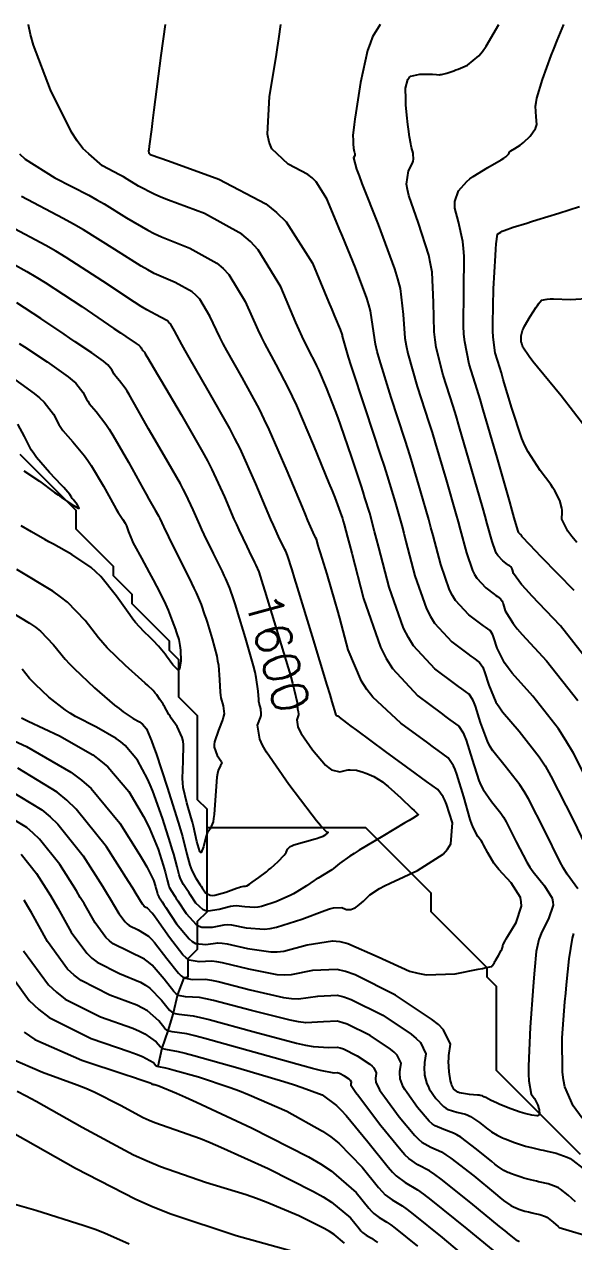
# Model space of a CAD drawing. Header units: metres. Extents: x 837475 to 838479, y 1189012 to 1191015.
# Drawn here: x 837666.5 to 837725.3, y 1190883.5 to 1191013.9 of the extents above; entities that cross this region are included whole.
import ezdxf

# ---------------------------------------------------------------- set-up
doc = ezdxf.new("R2010")
doc.units = ezdxf.units.M
doc.header["$LTSCALE"] = 0.3
for name, color, linetype in [('COTAS 10', 1, 'Continuous'), ('COTAS INT', 252, 'Continuous'), ('DRENAJE', 5, 'Continuous')]:
    doc.layers.add(name, color=color, linetype=linetype)
doc.styles.get("Standard").update_dxf_attribs({"font": 'simplex.shx'})

msp = doc.modelspace()

# ---------------------------------------------------------------- linework, layer by layer
at = {"layer": 'COTAS 10'}
for points in [[(837679.903, 1191000), (837679.893, 1191000.009), (837679.884, 1191000.021), (837679.875, 1191000.035), (837679.842, 1191000.101), (837679.829, 1191000.262), (837679.834, 1191000.335), (837679.842, 1191000.421), (837679.899, 1191000.833), (837680.14, 1191002.623), (837680.263, 1191003.576), (837680.412, 1191004.729), (837681.155, 1191010.545), (837681.6063, 1191013.87212)], [(837679.922, 1191000), (837679.924, 1190999.981), (837679.951, 1190999.967), (837679.957, 1190999.963), (837679.963, 1190999.96), (837679.981, 1190999.949), (837681.118, 1190999.537), (837681.829, 1190999.281), (837682.712, 1190998.964), (837687.335, 1190997.303), (837692.364, 1190994.667), (837693.503, 1190993.735), (837694.532, 1190992.714), (837697.335, 1190988.293), (837699.059, 1190984.164), (837699.408, 1190983.328), (837699.701, 1190982.624), (837700.297, 1190981.188), (837700.483, 1190980.695), (837700.518, 1190980.585), (837700.545, 1190980.487), (837700.584, 1190980.231), (837700.949, 1190978.968), (837701.183, 1190978.236), (837701.473, 1190977.339), (837703.001, 1190972.715), (837704.65, 1190967.71), (837705.017, 1190966.572), (837705.345, 1190965.542), (837706.207, 1190962.715), (837706.902, 1190960.213), (837707.125, 1190959.387), (837707.361, 1190958.503), (837708.324, 1190954.832), (837709.568, 1190951.282), (837709.981, 1190950.475), (837710.424, 1190949.744), (837712.27, 1190947.738), (837713.969, 1190946.485), (837714.318, 1190946.229), (837714.615, 1190946.011), (837715.251, 1190945.554), (837715.578, 1190945.056), (837715.68, 1190944.813), (837715.788, 1190944.525), (837716.218, 1190943.105), (837716.999, 1190941.308), (837717.327, 1190940.781), (837717.705, 1190940.242), (837719.473, 1190938.191), (837721.63, 1190935.439), (837722.253, 1190934.458), (837722.886, 1190933.383), (837725.266, 1190928.706), (837727.383, 1190924.299)], [(837725.647, 1190958.392), (837725.107, 1190959.045), (837724.68, 1190959.607), (837724.067, 1190960.891), (837724.101, 1190961.624), (837724.082, 1190961.839), (837724.049, 1190962.059), (837723.827, 1190962.9), (837723.318, 1190963.921), (837723.105, 1190964.255), (837722.861, 1190964.611), (837721.719, 1190966.084), (837720.434, 1190968.092), (837720.1, 1190968.785), (837719.775, 1190969.538), (837718.681, 1190972.756), (837717.783, 1190975.86), (837717.583, 1190976.541), (837717.402, 1190977.145), (837716.923, 1190978.681), (837716.687, 1190980.365), (837716.659, 1190981.061), (837716.649, 1190981.857), (837716.747, 1190985.564), (837716.938, 1190989.109), (837716.986, 1190989.804), (837717.031, 1190990.374), (837717.175, 1190991.396), (837717.51, 1190991.637), (837717.674, 1190991.715), (837717.871, 1190991.798), (837718.841, 1190992.139), (837720.307, 1190992.599), (837720.816, 1190992.757), (837721.371, 1190992.929), (837723.744, 1190993.661), (837725.945, 1190994.38)], [(837663.644, 1190989.104), (837666.76, 1190987.401), (837667.715, 1190986.831), (837668.711, 1190986.217), (837672.642, 1190983.644), (837676.088, 1190981.301), (837676.777, 1190980.832), (837677.352, 1190980.442), (837678.474, 1190979.686), (837678.782, 1190979.468), (837678.844, 1190979.418), (837678.896, 1190979.372), (837679, 1190979.241), (837679.053, 1190979.135), (837679.074, 1190979.104), (837679.096, 1190979.073), (837679.198, 1190978.956), (837679.342, 1190978.767), (837679.392, 1190978.691), (837679.445, 1190978.605), (837679.674, 1190978.207), (837680.383, 1190976.986), (837680.74, 1190976.381), (837681.167, 1190975.66), (837683.287, 1190972.093), (837685.565, 1190968.113), (837686.091, 1190967.132), (837686.571, 1190966.203), (837687.928, 1190963.287), (837688.94, 1190960.902), (837689.202, 1190960.309), (837689.458, 1190959.744), (837690.317, 1190957.947), (837690.797, 1190956.976), (837691.005, 1190956.555), (837691.153, 1190956.246), (837691.282, 1190955.97), (837691.591, 1190955.247), (837692.038, 1190953.865), (837692.253, 1190953.173), (837692.509, 1190952.347), (837693.763, 1190948.246), (837694.982, 1190944.146), (837695.215, 1190943.321), (837695.402, 1190942.63), (837695.702, 1190941.252), (837695.725, 1190940.801), (837695.738, 1190940.695), (837695.753, 1190940.595), (837695.832, 1190940.302), (837695.865, 1190940.018), (837695.851, 1190939.925), (837695.828, 1190939.825), (837695.661, 1190939.413), (837695.78, 1190938.642), (837695.937, 1190938.316), (837696.148, 1190937.94), (837697.358, 1190936.179), (837698.754, 1190934.556), (837699.083, 1190934.268), (837699.386, 1190934.051), (837700.272, 1190933.848), (837700.986, 1190934.026), (837701.182, 1190934.047), (837701.375, 1190934.057), (837702.066, 1190933.994), (837702.767, 1190933.807), (837702.967, 1190933.739), (837703.17, 1190933.663), (837703.925, 1190933.329), (837704.837, 1190932.748), (837705.139, 1190932.517), (837705.462, 1190932.254), (837706.81, 1190931.051), (837708.002, 1190929.921), (837708.228, 1190929.704), (837708.409, 1190929.53), (837708.685, 1190929.247), (837708.669, 1190929.236), (837708.665, 1190929.232), (837708.662, 1190929.228), (837708.652, 1190929.211), (837708.068, 1190928.853), (837707.703, 1190928.634), (837707.248, 1190928.363), (837704.871, 1190926.953), (837702.366, 1190925.437), (837701.831, 1190925.1), (837701.364, 1190924.798), (837700.253, 1190924.004), (837699.598, 1190923.485), (837699.419, 1190923.357), (837699.242, 1190923.235), (837698.612, 1190922.851), (837697.941, 1190922.454), (837697.738, 1190922.323), (837697.528, 1190922.184), (837696.705, 1190921.61), (837695.672, 1190920.967), (837695.328, 1190920.785), (837694.96, 1190920.601), (837693.422, 1190919.922), (837691.882, 1190919.416), (837691.512, 1190919.342), (837691.167, 1190919.296), (837690.122, 1190919.365), (837689.16, 1190919.477), (837688.866, 1190919.458), (837688.56, 1190919.417), (837687.357, 1190919.087), (837686.194, 1190918.906), (837685.914, 1190918.96), (837685.651, 1190919.058), (837684.855, 1190919.785), (837684.24, 1190920.71), (837684.092, 1190920.933), (837683.954, 1190921.141), (837683.535, 1190921.775), (837683.213, 1190922.391), (837683.135, 1190922.588), (837683.062, 1190922.798), (837682.841, 1190923.65), (837682.49, 1190925.017), (837682.335, 1190925.55), (837682.155, 1190926.15), (837681.3, 1190928.875), (837680.269, 1190931.75), (837679.979, 1190932.445), (837679.688, 1190933.095), (837678.618, 1190935.075), (837677.283, 1190936.648), (837676.824, 1190937.041), (837676.326, 1190937.416), (837674.205, 1190938.618), (837671.978, 1190939.771), (837671.414, 1190940.115), (837670.871, 1190940.47), (837669.1, 1190941.843), (837667.674, 1190943.179), (837667.35, 1190943.511), (837667.057, 1190943.826), (837666.252, 1190944.829)], [(837725.504, 1190887.788), (837724.735, 1190888.493), (837723.923, 1190889.14), (837723.691, 1190889.281), (837723.456, 1190889.405), (837722.58, 1190889.715), (837721.748, 1190889.902), (837721.541, 1190889.948), (837721.344, 1190889.992), (837720.715, 1190890.133), (837720.133, 1190890.28), (837719.966, 1190890.329), (837719.797, 1190890.381), (837719.163, 1190890.597), (837718.566, 1190890.827), (837718.42, 1190890.887), (837718.283, 1190890.947), (837717.856, 1190891.149), (837717.18, 1190891.615), (837716.886, 1190891.84), (837716.545, 1190892.107), (837714.928, 1190893.418), (837713.22, 1190894.704), (837712.823, 1190894.955), (837712.458, 1190895.16), (837711.413, 1190895.521), (837710.474, 1190895.922), (837710.176, 1190896.153), (837709.862, 1190896.435), (837708.593, 1190897.889), (837707.472, 1190899.451), (837707.252, 1190899.802), (837707.071, 1190900.117), (837706.743, 1190900.963), (837706.713, 1190901.593), (837706.719, 1190901.772), (837706.732, 1190901.953), (837706.834, 1190902.627), (837706.412, 1190903.5), (837706.095, 1190903.807), (837705.692, 1190904.143), (837703.509, 1190905.593), (837701.071, 1190906.815), (837700.506, 1190907.008), (837699.988, 1190907.137), (837698.513, 1190907.077), (837696.623, 1190906.97), (837695.844, 1190907.071), (837694.953, 1190907.228), (837690.809, 1190908.262), (837686.765, 1190909.343), (837685.937, 1190909.528), (837685.235, 1190909.664), (837683.756, 1190909.744), (837683.006, 1190909.887), (837682.764, 1190910.062), (837682.508, 1190910.296), (837681.46, 1190911.63), (837680.183, 1190913.127), (837679.782, 1190913.464), (837679.36, 1190913.767), (837677.666, 1190914.578), (837676.002, 1190915.411), (837675.599, 1190915.728), (837675.22, 1190916.081), (837674.062, 1190917.666), (837672.88, 1190919.734), (837672.486, 1190920.392), (837672.063, 1190921.086), (837670.297, 1190923.901), (837668.127, 1190926.631), (837667.45, 1190927.271), (837666.74, 1190927.862), (837663.901, 1190929.581)], [(837666.488, 1190905.945), (837667.628, 1190905.188), (837672.659, 1190902.944), (837677.292, 1190901.435), (837678.18, 1190901.141), (837678.897, 1190900.9), (837680.06, 1190900.479), (837680.103, 1190900.424), (837680.114, 1190900.415), (837680.124, 1190900.408), (837680.155, 1190900.402), (837680.287, 1190900.378), (837680.361, 1190900.359), (837680.45, 1190900.336), (837680.909, 1190900.207), (837682.771, 1190899.421), (837683.745, 1190898.983), (837684.919, 1190898.449), (837690.814, 1190895.723), (837696.912, 1190892.623), (837698.213, 1190891.852), (837699.345, 1190891.12), (837702.037, 1190888.793), (837703.383, 1190887.117), (837703.669, 1190886.795), (837703.916, 1190886.535), (837704.492, 1190886.108), (837705.32, 1190885.623), (837705.727, 1190885.325), (837706.21, 1190884.957), (837708.595, 1190883.038)]]:
    msp.add_lwpolyline(points, dxfattribs=at)
at = {"layer": 'COTAS INT'}
for points in [[(837725.773, 1190921.299), (837724.618, 1190922.872), (837724.244, 1190923.505), (837723.847, 1190924.222), (837722.215, 1190927.523), (837720.482, 1190930.928), (837720.021, 1190931.712), (837719.567, 1190932.426), (837717.996, 1190934.43), (837716.663, 1190936.094), (837716.359, 1190936.594), (837716.084, 1190937.112), (837715.326, 1190939.121), (837714.794, 1190940.875), (837714.662, 1190941.231), (837714.535, 1190941.531), (837714.131, 1190942.147), (837713.345, 1190942.712), (837712.978, 1190942.981), (837712.547, 1190943.298), (837710.447, 1190944.846), (837708.165, 1190947.325), (837707.618, 1190948.229), (837707.108, 1190949.226), (837705.571, 1190953.614), (837704.461, 1190957.869), (837704.219, 1190958.784), (837704.007, 1190959.584), (837703.479, 1190961.521), (837702.971, 1190963.18), (837702.771, 1190963.804), (837702.547, 1190964.499), (837701.521, 1190967.607), (837700.388, 1190970.907), (837700.095, 1190971.724), (837699.811, 1190972.498), (837698.858, 1190974.944), (837698.034, 1190976.865), (837697.831, 1190977.308), (837697.639, 1190977.714), (837697.036, 1190978.858), (837696.238, 1190980.462), (837695.923, 1190981.156), (837695.568, 1190981.96), (837693.946, 1190985.768), (837691.544, 1190989.718), (837690.696, 1190990.612), (837689.77, 1190991.418), (837685.768, 1190993.606), (837681.938, 1190995.044), (837681.12, 1190995.378), (837680.408, 1190995.683), (837678.714, 1190996.552), (837677.508, 1190997.3), (837677.104, 1190997.53), (837676.669, 1190997.769), (837674.847, 1190998.714), (837673.407, 1191000), (837672.763, 1191000.575), (837672.164, 1191001.393), (837671.555, 1191002.341), (837669.275, 1191006.858), (837667.469, 1191011.659), (837667.158, 1191012.787), (837666.929, 1191013.828), (837666.92696, 1191013.87212)], [(837728.316, 1190929.89), (837725.29, 1190935.837), (837724.484, 1190937.205), (837723.692, 1190938.453), (837720.949, 1190941.953), (837718.746, 1190944.391), (837718.296, 1190944.969), (837717.914, 1190945.505), (837717.11, 1190947.09), (837716.781, 1190948.174), (837716.699, 1190948.395), (837716.621, 1190948.58), (837716.371, 1190948.961), (837715.885, 1190949.311), (837715.658, 1190949.477), (837715.391, 1190949.673), (837714.093, 1190950.63), (837712.682, 1190952.163), (837712.344, 1190952.722), (837712.028, 1190953.338), (837711.078, 1190956.051), (837710.261, 1190959.137), (837710.03, 1190959.99), (837709.797, 1190960.841), (837708.935, 1190963.908), (837707.919, 1190967.304), (837707.588, 1190968.362), (837707.236, 1190969.472), (837705.786, 1190973.908), (837704.518, 1190977.977), (837704.281, 1190978.855), (837704.093, 1190979.626), (837703.826, 1190981.512), (837703.573, 1190983.195), (837703.393, 1190983.837), (837703.166, 1190984.556), (837701.949, 1190987.789), (837700.553, 1190991.192), (837700.213, 1190992.019), (837699.893, 1190992.795), (837698.903, 1190995.179), (837697.743, 1190997.002), (837697.316, 1190997.423), (837696.842, 1190997.809), (837694.749, 1190998.903), (837693.561, 1191000), (837692.983, 1191000.534), (837692.717, 1191001.258), (837692.547, 1191002.101), (837692.737, 1191006.131), (837693.448, 1191010.407), (837693.607, 1191011.405), (837693.75, 1191012.322), (837693.97061, 1191013.87212)], [(837704.59781, 1191013.87212), (837703.782, 1191012.528), (837703.511, 1191011.834), (837703.258, 1191011.064), (837702.5, 1191007.647), (837701.989, 1191004.393), (837701.891, 1191003.726), (837701.813, 1191003.16), (837701.688, 1191001.96), (837701.692, 1191001.478), (837701.695, 1191001.366), (837701.699, 1191001.262), (837701.718, 1191000.96), (837701.743, 1191000.729), (837701.751, 1191000.669), (837701.758, 1191000.611), (837701.786, 1191000.418), (837701.817, 1191000.246), (837701.827, 1191000.202), (837701.837, 1191000.159), (837701.876, 1191000.016), (837701.877, 1191000), (837701.883, 1190999.868), (837701.873, 1190999.822), (837701.857, 1190999.773), (837701.758, 1190999.58), (837702.08, 1190998.36), (837702.331, 1190997.664), (837702.652, 1190996.814), (837704.394, 1190992.45), (837706.142, 1190987.699), (837706.466, 1190986.605), (837706.722, 1190985.605), (837707.069, 1190982.794), (837707.236, 1190980.283), (837707.378, 1190979.474), (837707.562, 1190978.615), (837708.57, 1190975.101), (837709.822, 1190971.234), (837710.16, 1190970.152), (837710.493, 1190969.066), (837711.663, 1190965.101), (837712.692, 1190961.47), (837712.936, 1190960.593), (837713.162, 1190959.772), (837713.832, 1190957.27), (837714.489, 1190955.394), (837714.707, 1190954.968), (837714.941, 1190954.582), (837715.916, 1190953.522), (837716.814, 1190952.86), (837716.998, 1190952.725), (837717.155, 1190952.61), (837717.491, 1190952.368), (837717.664, 1190952.105), (837717.718, 1190951.977), (837717.775, 1190951.824), (837718.002, 1190951.075), (837718.829, 1190949.701), (837719.264, 1190949.156), (837719.788, 1190948.539), (837722.425, 1190945.714), (837725.755, 1190941.466)], [(837727.81, 1190944.496), (837723.901, 1190949.475), (837720.83, 1190952.687), (837720.232, 1190953.343), (837719.744, 1190953.898), (837718.894, 1190955.059), (837718.768, 1190955.474), (837718.737, 1190955.558), (837718.707, 1190955.629), (837718.611, 1190955.775), (837718.425, 1190955.909), (837718.338, 1190955.973), (837718.236, 1190956.048), (837717.739, 1190956.414), (837717.199, 1190957.001), (837717.07, 1190957.214), (837716.949, 1190957.45), (837716.585, 1190958.489), (837716.062, 1190960.406), (837715.841, 1190961.196), (837715.586, 1190962.098), (837714.391, 1190966.295), (837713.067, 1190970.827), (837712.731, 1190971.942), (837712.409, 1190972.996), (837711.354, 1190976.295), (837710.606, 1190979.253), (837710.476, 1190980.092), (837710.38, 1190980.94), (837710.312, 1190984.075), (837710.155, 1190987.322), (837710.003, 1190988.241), (837709.803, 1190989.168), (837708.689, 1190992.588), (837707.66, 1190995.56), (837707.513, 1190996.205), (837707.427, 1190996.772), (837707.616, 1190998.178), (837708.049, 1190999.017), (837708.116, 1190999.227), (837708.16, 1190999.427), (837708.132, 1191000), (837708.129, 1191000.069), (837707.959, 1191000.688), (837707.916, 1191000.874), (837707.875, 1191001.066), (837707.739, 1191001.81), (837707.618, 1191002.649), (837707.586, 1191002.899), (837707.555, 1191003.158), (837707.446, 1191004.161), (837707.362, 1191005.242), (837707.346, 1191005.55), (837707.333, 1191005.863), (837707.313, 1191007.023), (837707.546, 1191007.979), (837707.693, 1191008.163), (837707.875, 1191008.311), (837708.829, 1191008.552), (837709.825, 1191008.548), (837710.033, 1191008.542), (837710.212, 1191008.534), (837710.615, 1191008.487), (837710.916, 1191008.475), (837711.03, 1191008.49), (837711.158, 1191008.512), (837711.732, 1191008.657), (837712.477, 1191008.903), (837712.712, 1191008.989), (837712.96, 1191009.083), (837713.963, 1191009.489), (837715.166, 1191010.495), (837715.541, 1191010.967), (837715.934, 1191011.523), (837717.29456, 1191013.87212)], [(837725.378, 1190953.236), (837721.872, 1190956.835), (837721.201, 1190957.53), (837720.659, 1190958.094), (837719.786, 1190959.044), (837719.762, 1190959.124), (837719.755, 1190959.14), (837719.75, 1190959.154), (837719.731, 1190959.182), (837719.695, 1190959.208), (837719.678, 1190959.22), (837719.659, 1190959.235), (837719.562, 1190959.306), (837719.458, 1190959.419), (837719.433, 1190959.461), (837719.41, 1190959.507), (837719.339, 1190959.707), (837718.963, 1190961.04), (837718.746, 1190961.799), (837718.481, 1190962.727), (837717.12, 1190967.488), (837715.641, 1190972.589), (837715.303, 1190973.732), (837714.995, 1190974.758), (837714.139, 1190977.488), (837713.65, 1190979.891), (837713.574, 1190980.711), (837713.524, 1190981.598), (837713.555, 1190985.356), (837713.588, 1190989.039), (837713.539, 1190989.877), (837713.465, 1190990.637), (837712.985, 1190992.726), (837712.595, 1190994.193), (837712.577, 1190994.561), (837712.598, 1190994.912), (837713, 1190996.041), (837713.88, 1190997.047), (837714.203, 1190997.321), (837714.559, 1190997.593), (837716.132, 1190998.558), (837717.568, 1190999.36), (837717.839, 1190999.53), (837718.054, 1190999.676), (837718.361, 1191000), (837718.375, 1191000.015), (837718.451, 1191000.216), (837718.512, 1191000.276), (837718.591, 1191000.337), (837719.02, 1191000.573), (837719.604, 1191000.926), (837719.781, 1191001.062), (837719.964, 1191001.214), (837720.678, 1191001.9), (837721.233, 1191002.702), (837721.316, 1191002.926), (837721.368, 1191003.152), (837721.298, 1191003.977), (837721.239, 1191005.098), (837721.297, 1191005.51), (837721.388, 1191005.966), (837721.986, 1191007.98), (837722.926, 1191010.528), (837723.231, 1191011.32), (837723.557, 1191012.15), (837724.25417, 1191013.87212)], [(837665.977, 1190999.992), (837666.574, 1190999.441), (837669.77, 1190997.446), (837673.388, 1190995.571), (837674.25, 1190995.096), (837675.052, 1190994.641), (837677.446, 1190993.154), (837679.699, 1190991.829), (837680.412, 1190991.474), (837681.163, 1190991.125), (837684.201, 1190989.909), (837687.115, 1190988.315), (837687.79, 1190987.728), (837688.407, 1190987.077), (837690.156, 1190984.201), (837691.493, 1190981.166), (837691.85, 1190980.416), (837692.201, 1190979.706), (837693.421, 1190977.465), (837694.76, 1190974.925), (837695.187, 1190974.026), (837695.637, 1190973.042), (837697.465, 1190968.778), (837699.112, 1190964.752), (837699.448, 1190963.917), (837699.733, 1190963.204), (837700.328, 1190961.641), (837700.549, 1190960.97), (837700.598, 1190960.82), (837700.641, 1190960.686), (837700.75, 1190960.328), (837701.112, 1190958.955), (837701.314, 1190958.181), (837701.56, 1190957.235), (837702.817, 1190952.395), (837704.647, 1190947.17), (837705.255, 1190945.982), (837705.907, 1190944.906), (837708.624, 1190941.954), (837711.124, 1190940.11), (837711.638, 1190939.733), (837712.075, 1190939.413), (837713.011, 1190938.74), (837713.492, 1190938.006), (837713.643, 1190937.649), (837713.801, 1190937.225), (837714.434, 1190935.136), (837715.168, 1190932.915), (837715.391, 1190932.407), (837715.621, 1190931.946), (837716.52, 1190930.669), (837717.505, 1190929.413), (837717.789, 1190928.965), (837718.078, 1190928.474), (837719.165, 1190926.339), (837720.31, 1190924.145), (837720.636, 1190923.617), (837720.967, 1190923.123), (837722.194, 1190921.626), (837723.025, 1190920.308), (837723.106, 1190919.927), (837723.122, 1190919.539), (837722.64, 1190918.08), (837721.883, 1190916.63), (837721.726, 1190916.246), (837721.592, 1190915.871), (837721.296, 1190914.583), (837721.111, 1190912.592), (837721.046, 1190911.773), (837720.976, 1190910.84), (837720.676, 1190906.502), (837720.484, 1190902.305), (837720.483, 1190901.46), (837720.504, 1190900.751), (837720.764, 1190899.336), (837721.121, 1190898.838), (837721.202, 1190898.708), (837721.276, 1190898.581), (837721.478, 1190898.15), (837721.601, 1190897.763), (837721.624, 1190897.664), (837721.643, 1190897.568), (837721.671, 1190897.25), (837721.542, 1190897.042), (837721.46, 1190897.015), (837721.359, 1190897.001), (837720.83, 1190897.06), (837720.087, 1190897.256), (837719.852, 1190897.328), (837719.603, 1190897.407), (837718.597, 1190897.757), (837717.598, 1190898.142), (837717.353, 1190898.244), (837717.123, 1190898.343), (837716.407, 1190898.682), (837715.897, 1190898.95), (837715.796, 1190899.004), (837715.712, 1190899.05), (837715.556, 1190899.141), (837715.319, 1190899.185), (837715.185, 1190899.2), (837715.021, 1190899.216), (837714.181, 1190899.285), (837713.294, 1190899.419), (837713.101, 1190899.476), (837712.93, 1190899.542), (837712.503, 1190899.85), (837712.253, 1190900.357), (837712.194, 1190900.548), (837712.139, 1190900.76), (837711.98, 1190901.711), (837711.926, 1190902.829), (837711.938, 1190903.148), (837711.961, 1190903.47), (837712.143, 1190904.667), (837711.393, 1190906.218), (837710.83, 1190906.764), (837710.112, 1190907.36), (837706.235, 1190909.936), (837701.903, 1190912.108), (837700.898, 1190912.451), (837699.978, 1190912.68), (837697.358, 1190912.573), (837695.053, 1190912.081), (837694.331, 1190912.069), (837693.573, 1190912.11), (837690.534, 1190912.703), (837687.723, 1190913.397), (837687.108, 1190913.5), (837686.565, 1190913.565), (837685.196, 1190913.481), (837684.159, 1190913.678), (837683.825, 1190913.92), (837683.47, 1190914.244), (837682.02, 1190916.09), (837680.697, 1190918.018), (837680.422, 1190918.393), (837680.187, 1190918.699), (837679.67, 1190919.232), (837679.434, 1190919.35), (837679.377, 1190919.395), (837679.323, 1190919.445), (837679.159, 1190919.67), (837678.478, 1190920.765), (837678.099, 1190921.364), (837677.636, 1190922.092), (837675.277, 1190925.788), (837672.058, 1190929.838), (837671.054, 1190930.788), (837670.001, 1190931.665), (837665.788, 1190934.215)], [(837662.465, 1190938.47), (837666.731, 1190936.532), (837671.472, 1190933.815), (837672.597, 1190932.952), (837673.64, 1190932.041), (837676.731, 1190928.351), (837678.84, 1190924.977), (837679.264, 1190924.265), (837679.62, 1190923.649), (837680.326, 1190922.227), (837680.541, 1190921.543), (837680.586, 1190921.393), (837680.625, 1190921.259), (837680.713, 1190920.916), (837680.768, 1190920.702), (837680.787, 1190920.65), (837680.806, 1190920.6), (837680.887, 1190920.445), (837681.235, 1190919.922), (837681.422, 1190919.64), (837681.65, 1190919.298), (837682.801, 1190917.569), (837684.136, 1190915.94), (837684.48, 1190915.662), (837684.812, 1190915.459), (837685.917, 1190915.35), (837687.23, 1190915.516), (837687.694, 1190915.486), (837688.202, 1190915.423), (837690.397, 1190914.924), (837692.884, 1190914.551), (837693.575, 1190914.568), (837694.268, 1190914.637), (837696.781, 1190915.321), (837699.48, 1190915.746), (837700.29, 1190915.651), (837701.127, 1190915.465), (837704.378, 1190914.025), (837707.731, 1190912.503), (837708.633, 1190912.265), (837709.524, 1190912.106), (837712.646, 1190912.195), (837715.102, 1190912.689), (837715.573, 1190912.785), (837715.954, 1190912.864), (837716.573, 1190913.002), (837716.61, 1190913.046), (837716.623, 1190913.065), (837716.637, 1190913.086), (837716.698, 1190913.189), (837716.826, 1190913.412), (837716.883, 1190913.509), (837716.948, 1190913.621), (837717.259, 1190914.156), (837717.558, 1190914.694), (837717.616, 1190914.808), (837717.663, 1190914.907), (837717.742, 1190915.14), (837717.75, 1190915.254), (837717.752, 1190915.279), (837717.754, 1190915.3), (837717.758, 1190915.351), (837717.974, 1190915.729), (837718.109, 1190915.956), (837718.276, 1190916.237), (837719.15, 1190917.695), (837719.729, 1190919.446), (837719.71, 1190919.912), (837719.613, 1190920.369), (837718.615, 1190921.953), (837717.316, 1190923.374), (837717.029, 1190923.73), (837716.773, 1190924.069), (837716.114, 1190925.155), (837715.675, 1190926.019), (837715.558, 1190926.218), (837715.442, 1190926.399), (837715.044, 1190926.908), (837714.579, 1190927.798), (837714.422, 1190928.22), (837714.253, 1190928.718), (837713.542, 1190931.152), (837712.807, 1190933.575), (837712.624, 1190934.067), (837712.449, 1190934.482), (837711.891, 1190935.332), (837710.806, 1190936.114), (837710.298, 1190936.485), (837709.702, 1190936.923), (837706.801, 1190939.062), (837703.819, 1190941.83), (837703.171, 1190942.663), (837702.599, 1190943.526), (837701.176, 1190946.886), (837700.269, 1190950.289), (837700.022, 1190951.18), (837699.778, 1190952.047), (837698.913, 1190954.992), (837698.219, 1190957.267), (837698.082, 1190957.713), (837697.969, 1190958.079), (837697.763, 1190958.735), (837697.68, 1190958.928), (837697.646, 1190959.001), (837697.607, 1190959.084), (837697.424, 1190959.454), (837696.867, 1190960.729), (837696.592, 1190961.382), (837696.265, 1190962.164), (837694.647, 1190966.072), (837692.712, 1190970.499), (837692.186, 1190971.609), (837691.663, 1190972.668), (837689.806, 1190976.072), (837688.164, 1190978.95), (837687.776, 1190979.676), (837687.418, 1190980.373), (837686.367, 1190982.633), (837685.27, 1190984.437), (837684.883, 1190984.844), (837684.46, 1190985.213), (837682.633, 1190986.212), (837680.389, 1190987.205), (837679.703, 1190987.57), (837678.989, 1190987.974), (837676.179, 1190989.757), (837672.825, 1190991.867), (837671.768, 1190992.477), (837670.656, 1190993.099), (837666.179, 1190995.438)], [(837666.186, 1190939.631), (837666.892, 1190939.269), (837670.25, 1190937.675), (837673.818, 1190935.652), (837674.656, 1190935.021), (837675.428, 1190934.36), (837677.675, 1190931.713), (837679.264, 1190929.036), (837679.622, 1190928.355), (837679.944, 1190927.7), (837680.813, 1190925.551), (837681.348, 1190923.846), (837681.46, 1190923.471), (837681.557, 1190923.138), (837681.777, 1190922.283), (837681.915, 1190921.75), (837681.961, 1190921.619), (837682.009, 1190921.495), (837682.211, 1190921.11), (837682.594, 1190920.532), (837682.757, 1190920.286), (837682.945, 1190920.004), (837683.828, 1190918.677), (837684.894, 1190917.499), (837685.197, 1190917.311), (837685.503, 1190917.183), (837686.637, 1190917.218), (837687.895, 1190917.466), (837688.28, 1190917.472), (837688.681, 1190917.45), (837690.26, 1190917.145), (837692.194, 1190916.992), (837692.819, 1190917.067), (837693.483, 1190917.192), (837696.203, 1190918.069), (837698.672, 1190918.995), (837699.177, 1190919.152), (837699.604, 1190919.265), (837700.504, 1190919.313), (837700.889, 1190919.138), (837700.993, 1190919.11), (837701.096, 1190919.092), (837701.455, 1190919.102), (837701.813, 1190919.223), (837701.915, 1190919.275), (837702.018, 1190919.334), (837702.401, 1190919.615), (837702.804, 1190919.975), (837702.92, 1190920.085), (837703.038, 1190920.199), (837703.478, 1190920.648), (837704.54, 1190921.341), (837705.049, 1190921.61), (837705.651, 1190921.912), (837708.605, 1190923.28), (837711.343, 1190925.023), (837711.809, 1190925.562), (837712.15, 1190926.125), (837712.327, 1190928.363), (837711.694, 1190930.368), (837711.524, 1190930.784), (837711.357, 1190931.141), (837710.771, 1190931.925), (837709.566, 1190932.792), (837709.008, 1190933.2), (837708.352, 1190933.681), (837705.176, 1190936.025), (837702.099, 1190938.301), (837701.508, 1190938.74), (837701.029, 1190939.096), (837700.237, 1190939.691), (837700.187, 1190939.736), (837700.165, 1190939.754), (837700.133, 1190939.774), (837700.107, 1190939.786), (837700.1, 1190939.788), (837700.094, 1190939.791), (837700.07, 1190939.797), (837700.047, 1190939.799), (837700.04, 1190939.799), (837700.033, 1190939.798), (837700.009, 1190939.792), (837699.979, 1190939.799), (837699.969, 1190939.806), (837699.958, 1190939.816), (837699.911, 1190939.871), (837699.87, 1190939.93), (837699.863, 1190939.943), (837699.857, 1190939.954), (837699.853, 1190939.98), (837699.859, 1190939.994), (837699.86, 1190939.997), (837699.86, 1190940.001), (837699.859, 1190940.01), (837699.856, 1190940.02), (837699.856, 1190940.023), (837699.855, 1190940.027), (837699.855, 1190940.042), (837699.469, 1190941.322), (837699.226, 1190942.123), (837698.924, 1190943.118), (837697.341, 1190948.323), (837695.735, 1190953.587), (837695.418, 1190954.619), (837695.157, 1190955.467), (837694.677, 1190956.991), (837694.481, 1190957.449), (837694.4, 1190957.624), (837694.306, 1190957.82), (837693.87, 1190958.701), (837693.162, 1190960.237), (837692.897, 1190960.845), (837692.602, 1190961.533), (837691.287, 1190964.68), (837689.587, 1190968.443), (837689.049, 1190969.519), (837688.482, 1190970.611), (837686.191, 1190974.68), (837684.127, 1190978.194), (837683.703, 1190978.936), (837683.343, 1190979.579), (837682.577, 1190981.066), (837682.133, 1190981.796), (837681.977, 1190981.961), (837681.805, 1190982.11), (837681.066, 1190982.514), (837679.614, 1190983.286), (837678.994, 1190983.667), (837678.28, 1190984.12), (837674.911, 1190986.36), (837670.953, 1190988.916), (837669.867, 1190989.569), (837668.785, 1190990.198), (837664.911, 1190992.271)], [(837726.626, 1190970.679), (837723.98, 1190974.089), (837721.454, 1190977.17), (837720.964, 1190977.787), (837720.564, 1190978.302), (837719.875, 1190979.312), (837719.789, 1190979.607), (837719.77, 1190979.671), (837719.753, 1190979.729), (837719.708, 1190979.875), (837719.685, 1190980.035), (837719.683, 1190980.101), (837719.682, 1190980.177), (837719.691, 1190980.529), (837719.851, 1190981.095), (837719.945, 1190981.305), (837720.06, 1190981.539), (837720.656, 1190982.578), (837721.29, 1190983.572), (837721.43, 1190983.777), (837721.554, 1190983.952), (837721.872, 1190984.332), (837722.48, 1190984.452), (837722.788, 1190984.463), (837723.155, 1190984.465), (837724.985, 1190984.392), (837727.248, 1190984.556)], [(837664.217, 1190951.475), (837667.055, 1190949.767), (837667.677, 1190949.322), (837668.227, 1190948.89), (837669.623, 1190947.432), (837670.861, 1190945.889), (837671.313, 1190945.403), (837671.812, 1190944.892), (837674.005, 1190942.836), (837676.164, 1190940.983), (837676.641, 1190940.599), (837677.065, 1190940.273), (837678.161, 1190939.561), (837678.834, 1190939.18), (837678.992, 1190939.061), (837679.138, 1190938.936), (837679.561, 1190938.437), (837680.112, 1190937.154), (837680.337, 1190936.534), (837680.594, 1190935.801), (837681.787, 1190932.199), (837682.963, 1190928.453), (837683.209, 1190927.628), (837683.422, 1190926.895), (837683.905, 1190925.017), (837684.209, 1190923.845), (837684.309, 1190923.558), (837684.416, 1190923.286), (837684.859, 1190922.44), (837685.313, 1190921.751), (837685.427, 1190921.579), (837685.535, 1190921.416), (837685.882, 1190920.893), (837686.409, 1190920.617), (837686.63, 1190920.608), (837686.885, 1190920.63), (837688.077, 1190920.955), (837689.225, 1190921.368), (837689.452, 1190921.444), (837689.639, 1190921.504), (837689.985, 1190921.586), (837690.089, 1190921.579), (837690.123, 1190921.583), (837690.159, 1190921.591), (837690.312, 1190921.641), (837690.612, 1190921.815), (837690.741, 1190921.9), (837690.89, 1190922.002), (837691.597, 1190922.504), (837692.425, 1190923.14), (837692.65, 1190923.327), (837692.874, 1190923.518), (837693.669, 1190924.247), (837694.302, 1190924.907), (837694.423, 1190925.056), (837694.522, 1190925.189), (837694.685, 1190925.549), (837694.967, 1190925.831), (837695.141, 1190925.916), (837695.357, 1190926.004), (837696.483, 1190926.349), (837697.642, 1190926.661), (837697.878, 1190926.729), (837698.078, 1190926.789), (837698.495, 1190926.939), (837698.67, 1190927.045), (837698.717, 1190927.076), (837698.764, 1190927.109), (837698.927, 1190927.237), (837699.024, 1190927.334), (837699.029, 1190927.348), (837699.024, 1190927.356), (837698.927, 1190927.337), (837698.197, 1190928.092), (837697.794, 1190928.589), (837697.303, 1190929.209), (837694.804, 1190932.487), (837692.426, 1190935.95), (837692.011, 1190936.688), (837691.702, 1190937.329), (837691.468, 1190938.847), (837691.797, 1190939.657), (837691.843, 1190939.852), (837691.87, 1190940.035), (837691.806, 1190940.594), (837691.65, 1190941.171), (837691.62, 1190941.366), (837691.595, 1190941.576), (837691.55, 1190942.462), (837691.335, 1190943.937), (837691.203, 1190944.518), (837691.039, 1190945.174), (837690.185, 1190948.169), (837689.282, 1190951.107), (837689.088, 1190951.727), (837688.918, 1190952.263), (837688.505, 1190953.503), (837688.082, 1190954.491), (837687.906, 1190954.869), (837687.705, 1190955.291), (837686.764, 1190957.194), (837685.753, 1190959.252), (837685.508, 1190959.772), (837685.277, 1190960.271), (837684.569, 1190961.894), (837683.787, 1190963.575), (837683.51, 1190964.11), (837683.207, 1190964.675), (837681.894, 1190966.969), (837680.495, 1190969.348), (837680.137, 1190969.967), (837679.792, 1190970.569), (837678.655, 1190972.602), (837677.713, 1190974.244), (837677.491, 1190974.601), (837677.287, 1190974.914), (837676.692, 1190975.692), (837676.273, 1190976.176), (837676.179, 1190976.305), (837676.095, 1190976.431), (837675.873, 1190976.869), (837675.445, 1190977.408), (837675.23, 1190977.598), (837674.974, 1190977.806), (837673.704, 1190978.705), (837671.93, 1190979.885), (837671.356, 1190980.27), (837670.746, 1190980.681), (837668.245, 1190982.376), (837665.681, 1190984.055)], [(837665.934, 1190979.708), (837666.507, 1190979.327), (837668.935, 1190977.724), (837671.167, 1190976.144), (837671.617, 1190975.779), (837671.993, 1190975.445), (837672.747, 1190974.498), (837673.137, 1190973.728), (837673.284, 1190973.506), (837673.449, 1190973.279), (837674.186, 1190972.428), (837675.232, 1190971.062), (837675.591, 1190970.51), (837675.98, 1190969.884), (837677.635, 1190966.997), (837679.202, 1190964.153), (837679.534, 1190963.554), (837679.823, 1190963.036), (837680.501, 1190961.845), (837680.849, 1190961.238), (837680.929, 1190961.088), (837681.002, 1190960.946), (837681.209, 1190960.501), (837681.615, 1190959.64), (837681.813, 1190959.236), (837682.048, 1190958.759), (837683.21, 1190956.441), (837684.404, 1190954.027), (837684.66, 1190953.491), (837684.883, 1190953.012), (837685.419, 1190951.759), (837685.798, 1190950.662), (837685.923, 1190950.281), (837686.056, 1190949.867), (837686.607, 1190948.092), (837687.097, 1190946.203), (837687.192, 1190945.716), (837687.268, 1190945.244), (837687.398, 1190943.672), (837687.465, 1190942.35), (837687.502, 1190942.037), (837687.547, 1190941.746), (837687.779, 1190940.885), (837687.875, 1190940.053), (837687.835, 1190939.78), (837687.766, 1190939.488), (837687.275, 1190938.28), (837686.842, 1190937.06), (837686.809, 1190936.761), (837686.814, 1190936.479), (837687.146, 1190935.599), (837687.552, 1190934.963), (837687.603, 1190934.835), (837687.628, 1190934.727), (837687.497, 1190934.513), (837687.231, 1190933.97), (837687.171, 1190933.656), (837687.117, 1190933.27), (837686.972, 1190931.287), (837686.82, 1190929.255), (837686.762, 1190928.839), (837686.697, 1190928.487), (837686.403, 1190927.744), (837686.085, 1190927.249), (837686.005, 1190927.053), (837685.928, 1190926.831), (837685.679, 1190925.817), (837685.433, 1190925.186), (837685.357, 1190925.205), (837685.278, 1190925.309), (837684.968, 1190926.385), (837684.602, 1190928.005), (837684.488, 1190928.452), (837684.368, 1190928.898), (837683.889, 1190930.505), (837683.518, 1190932.166), (837683.466, 1190932.647), (837683.437, 1190933.137), (837683.516, 1190934.983), (837683.55, 1190936.713), (837683.493, 1190937.13), (837683.407, 1190937.519), (837682.854, 1190938.702), (837682.225, 1190939.581), (837682.091, 1190939.779), (837681.974, 1190939.957), (837681.698, 1190940.437), (837681.493, 1190940.827), (837681.421, 1190940.948), (837681.343, 1190941.076), (837681.007, 1190941.586), (837680.667, 1190942.066), (837680.587, 1190942.175), (837680.513, 1190942.274), (837680.296, 1190942.544), (837679.733, 1190943.079), (837679.442, 1190943.344), (837679.091, 1190943.661), (837677.334, 1190945.231), (837675.365, 1190947.125), (837674.881, 1190947.646), (837674.424, 1190948.166), (837672.993, 1190950.035), (837671.109, 1190952.004), (837670.365, 1190952.587), (837669.526, 1190953.187), (837665.694, 1190955.494)], [(837664.672, 1190976.409), (837667.547, 1190974.359), (837668.13, 1190973.876), (837668.62, 1190973.43), (837669.621, 1190972.126), (837670.178, 1190971.024), (837670.389, 1190970.706), (837670.625, 1190970.382), (837671.68, 1190969.164), (837672.923, 1190967.672), (837673.276, 1190967.175), (837673.634, 1190966.642), (837674.959, 1190964.413), (837676.099, 1190962.366), (837676.34, 1190961.946), (837676.548, 1190961.591), (837677.029, 1190960.842), (837677.287, 1190960.442), (837677.354, 1190960.306), (837677.42, 1190960.16), (837677.643, 1190959.546), (837677.985, 1190958.692), (837678.125, 1190958.396), (837678.286, 1190958.074), (837679.03, 1190956.695), (837679.863, 1190955.193), (837680.078, 1190954.793), (837680.287, 1190954.401), (837680.989, 1190953.046), (837681.596, 1190951.785), (837681.746, 1190951.453), (837681.888, 1190951.128), (837682.333, 1190950.015), (837682.678, 1190949.06), (837682.758, 1190948.835), (837682.829, 1190948.626), (837683.029, 1190948.016), (837683.153, 1190947.356), (837683.178, 1190947.117), (837683.199, 1190946.854), (837683.238, 1190945.698), (837683.114, 1190944.835), (837683.031, 1190944.756), (837682.927, 1190944.746), (837682.378, 1190945.289), (837681.726, 1190946.202), (837681.558, 1190946.426), (837681.395, 1190946.638), (837680.849, 1190947.298), (837680.299, 1190947.887), (837680.133, 1190948.054), (837679.961, 1190948.222), (837679.291, 1190948.842), (837678.411, 1190949.807), (837678.106, 1190950.193), (837677.776, 1190950.63), (837676.363, 1190952.638), (837674.668, 1190954.75), (837674.159, 1190955.254), (837673.632, 1190955.722), (837671.588, 1190957.121), (837669.611, 1190958.2), (837669.126, 1190958.468), (837668.669, 1190958.722), (837667.248, 1190959.528), (837666.144, 1190960.173)], [(837666.441, 1190966.052), (837668.126, 1190964.95), (837669.731, 1190963.758), (837670.118, 1190963.477), (837670.48, 1190963.218), (837671.582, 1190962.46), (837672.24, 1190962.083), (837672.323, 1190962.064), (837672.363, 1190962.082), (837672.145, 1190962.456), (837671.72, 1190962.995), (837671.628, 1190963.117), (837671.547, 1190963.228), (837671.351, 1190963.528), (837670.942, 1190964.029), (837670.728, 1190964.265), (837670.47, 1190964.543), (837669.174, 1190965.9), (837667.801, 1190967.485), (837667.494, 1190967.907), (837667.22, 1190968.321), (837666.494, 1190969.754), (837665.791, 1190971.057)], [(837664.844, 1190931.898), (837668.371, 1190929.764), (837669.252, 1190929.03), (837670.093, 1190928.234), (837672.787, 1190924.844), (837674.85, 1190921.589), (837675.292, 1190920.878), (837675.679, 1190920.25), (837676.611, 1190918.668), (837677.272, 1190917.763), (837677.488, 1190917.561), (837677.718, 1190917.381), (837678.668, 1190916.905), (837679.774, 1190916.233), (837680.102, 1190915.929), (837680.44, 1190915.573), (837681.74, 1190913.86), (837682.989, 1190912.27), (837683.295, 1190911.991), (837683.582, 1190911.782), (837684.476, 1190911.613), (837685.9, 1190911.615), (837686.523, 1190911.514), (837687.244, 1190911.37), (837690.671, 1190910.483), (837694.263, 1190909.669), (837695.087, 1190909.57), (837695.838, 1190909.526), (837697.936, 1190909.825), (837699.983, 1190909.909), (837700.702, 1190909.729), (837701.487, 1190909.462), (837704.872, 1190907.764), (837707.902, 1190905.752), (837708.463, 1190905.285), (837708.903, 1190904.859), (837709.488, 1190903.647), (837709.347, 1190902.712), (837709.329, 1190902.46), (837709.319, 1190902.211), (837709.362, 1190901.337), (837709.605, 1190900.439), (837709.723, 1190900.175), (837709.862, 1190899.904), (837710.548, 1190898.869), (837711.396, 1190897.989), (837711.638, 1190897.815), (837711.884, 1190897.671), (837712.797, 1190897.403), (837713.74, 1190897.188), (837714.004, 1190897.077), (837714.27, 1190896.944), (837715.242, 1190896.28), (837716.129, 1190895.578), (837716.341, 1190895.422), (837716.538, 1190895.283), (837717.131, 1190894.916), (837717.703, 1190894.645), (837717.887, 1190894.566), (837718.082, 1190894.485), (837718.88, 1190894.177), (837719.728, 1190893.888), (837719.955, 1190893.818), (837720.178, 1190893.753), (837720.956, 1190893.556), (837721.798, 1190893.368), (837722.062, 1190893.309), (837722.339, 1190893.247), (837723.452, 1190892.997), (837724.624, 1190892.582), (837724.938, 1190892.416), (837725.249, 1190892.228), (837726.335, 1190891.363)], [(837666.162, 1190925.027), (837667.807, 1190922.958), (837669.277, 1190920.583), (837669.679, 1190919.906), (837670.08, 1190919.219), (837671.514, 1190916.665), (837673.169, 1190914.399), (837673.71, 1190913.894), (837674.286, 1190913.442), (837676.665, 1190912.251), (837678.946, 1190911.3), (837679.461, 1190910.999), (837679.926, 1190910.682), (837681.18, 1190909.4), (837682.027, 1190908.321), (837682.234, 1190908.132), (837682.43, 1190907.991), (837683.036, 1190907.876), (837684.57, 1190907.713), (837685.351, 1190907.542), (837686.286, 1190907.316), (837690.946, 1190906.042), (837695.642, 1190904.787), (837696.6, 1190904.572), (837697.408, 1190904.415), (837699.091, 1190904.328), (837699.992, 1190904.365), (837700.309, 1190904.286), (837700.655, 1190904.168), (837702.147, 1190903.421), (837703.481, 1190902.534), (837703.728, 1190902.329), (837703.922, 1190902.141), (837704.18, 1190901.607), (837704.118, 1190901.195), (837704.11, 1190901.084), (837704.106, 1190900.974), (837704.124, 1190900.589), (837704.537, 1190899.796), (837704.781, 1190899.429), (837705.082, 1190898.998), (837706.638, 1190896.908), (837708.328, 1190894.882), (837708.714, 1190894.491), (837709.063, 1190894.173), (837710.028, 1190893.638), (837711.177, 1190893.132), (837711.642, 1190892.833), (837712.171, 1190892.464), (837714.614, 1190890.557), (837716.962, 1190888.636), (837717.431, 1190888.258), (837717.822, 1190887.947), (837718.58, 1190887.383), (837718.863, 1190887.248), (837718.954, 1190887.209), (837719.051, 1190887.169), (837719.446, 1190887.017), (837719.865, 1190886.874), (837719.978, 1190886.839), (837720.088, 1190886.807), (837720.473, 1190886.709), (837720.89, 1190886.617), (837721.02, 1190886.587), (837721.158, 1190886.557), (837721.708, 1190886.433), (837722.289, 1190886.228), (837722.444, 1190886.145), (837722.598, 1190886.052), (837723.135, 1190885.624), (837723.645, 1190885.157), (837723.781, 1190885.04), (837727.588, 1190883.898)], [(837719.535, 1190883.511), (837719.488, 1190883.531), (837719.443, 1190883.55), (837719.305, 1190883.616), (837718.464, 1190884.28), (837717.976, 1190884.676), (837717.378, 1190885.164), (837714.3, 1190887.696), (837711.121, 1190890.224), (837710.461, 1190890.71), (837709.895, 1190891.104), (837708.644, 1190891.756), (837707.653, 1190892.424), (837707.251, 1190892.829), (837706.794, 1190893.329), (837704.683, 1190895.928), (837702.692, 1190898.544), (837702.31, 1190899.056), (837702.003, 1190899.474), (837701.506, 1190900.215), (837701.499, 1190900.356), (837701.5, 1190900.396), (837701.503, 1190900.436), (837701.526, 1190900.587), (837701.432, 1190900.781), (837701.361, 1190900.85), (837701.271, 1190900.925), (837700.784, 1190901.249), (837700.239, 1190901.522), (837700.113, 1190901.565), (837699.997, 1190901.594), (837699.668, 1190901.58), (837698.193, 1190901.86), (837697.356, 1190902.073), (837696.332, 1190902.345), (837691.083, 1190903.821), (837685.806, 1190905.289), (837684.765, 1190905.556), (837683.905, 1190905.763), (837682.315, 1190906.007), (837681.853, 1190906.095), (837681.704, 1190906.203), (837681.546, 1190906.347), (837680.9, 1190907.17), (837679.668, 1190908.237), (837679.141, 1190908.535), (837678.533, 1190908.834), (837675.663, 1190909.925), (837672.57, 1190911.473), (837671.821, 1190912.061), (837671.118, 1190912.717), (837668.966, 1190915.663), (837667.281, 1190918.704), (837666.873, 1190919.419), (837666.49, 1190920.081)], [(837726.215, 1190896.738), (837725.26, 1190898.071), (837724.364, 1190900.106), (837724.217, 1190900.855), (837724.114, 1190901.684), (837724.105, 1190905.348), (837724.386, 1190909.195), (837724.464, 1190910.139), (837724.543, 1190911.031), (837724.833, 1190913.815), (837725.21, 1190916.014), (837725.344, 1190916.537)], [(837666.418, 1190914.662), (837669.067, 1190911.035), (837669.932, 1190910.227), (837670.854, 1190909.503), (837674.662, 1190907.598), (837678.119, 1190906.368), (837678.821, 1190906.07), (837679.411, 1190905.791), (837680.62, 1190904.94), (837681.065, 1190904.373), (837681.174, 1190904.274), (837681.277, 1190904.199), (837681.595, 1190904.139), (837682.956, 1190903.894), (837683.715, 1190903.703), (837684.641, 1190903.459), (837689.365, 1190902.135), (837694.282, 1190900.675), (837695.329, 1190900.346), (837696.239, 1190900.05), (837698.39, 1190899.25), (837699.909, 1190898.121), (837700.42, 1190897.616), (837700.972, 1190897.028), (837703.292, 1190894.213), (837705.469, 1190891.504), (837705.93, 1190890.984), (837706.329, 1190890.563), (837707.26, 1190889.873), (837708.599, 1190889.088), (837709.256, 1190888.607), (837710.037, 1190888.012), (837713.892, 1190884.911), (837717.648, 1190881.811)], [(837663.869, 1190913.66), (837667.015, 1190909.353), (837668.043, 1190908.393), (837669.138, 1190907.534), (837673.66, 1190905.271), (837677.705, 1190903.901), (837678.5, 1190903.605), (837679.154, 1190903.346), (837680.34, 1190902.71), (837680.584, 1190902.399), (837680.644, 1190902.344), (837680.7, 1190902.303), (837680.875, 1190902.27), (837681.621, 1190902.136), (837682.038, 1190902.031), (837682.545, 1190901.898), (837685.137, 1190901.171), (837688.527, 1190900.048), (837689.537, 1190899.664), (837690.579, 1190899.249), (837694.602, 1190897.487), (837698.41, 1190895.372), (837699.317, 1190894.734), (837700.159, 1190894.074), (837702.664, 1190891.503), (837704.426, 1190889.311), (837704.799, 1190888.89), (837705.123, 1190888.549), (837705.876, 1190887.991), (837706.96, 1190887.355), (837707.491, 1190886.966), (837708.124, 1190886.485), (837711.244, 1190883.975), (837714.397, 1190881.286)], [(837664.958, 1190903.168), (837668.44, 1190901.657), (837672.162, 1190900.326), (837673.089, 1190899.945), (837673.971, 1190899.56), (837676.783, 1190898.124), (837679.206, 1190896.833), (837679.843, 1190896.539), (837680.466, 1190896.271), (837682.591, 1190895.533), (837685.359, 1190894.554), (837686.386, 1190894.135), (837687.527, 1190893.651), (837692.591, 1190891.369), (837697.473, 1190888.914), (837698.5, 1190888.322), (837699.385, 1190887.768), (837701.409, 1190886.083), (837702.341, 1190884.924), (837702.538, 1190884.701), (837702.709, 1190884.521), (837703.107, 1190884.226), (837703.681, 1190883.89), (837703.962, 1190883.684), (837704.296, 1190883.429)], [(837700.781, 1190883.374), (837699.659, 1190884.308), (837699.168, 1190884.615), (837698.599, 1190884.944), (837695.891, 1190886.305), (837692.4, 1190887.759), (837691.337, 1190888.146), (837690.231, 1190888.526), (837685.891, 1190889.844), (837681.059, 1190891.522), (837679.644, 1190892.129), (837678.195, 1190892.799), (837672.684, 1190895.735), (837667.766, 1190898.522), (837666.691, 1190899.098), (837665.74, 1190899.589)], [(837695.104, 1190882.498), (837689.191, 1190884.154), (837682.172, 1190886.469), (837680.292, 1190887.226), (837678.439, 1190888.033), (837671.977, 1190891.368), (837666.621, 1190894.404), (837665.466, 1190895.022)], [(837677.708, 1190883.248), (837675.082, 1190884.438), (837674.062, 1190884.819), (837672.914, 1190885.221), (837667.708, 1190886.858), (837661.927, 1190888.516), (837660.416, 1190888.932), (837658.945, 1190889.33), (837653.957, 1190890.608), (837649.545, 1190891.609), (837648.436, 1190891.831), (837647.376, 1190892.029), (837643.957, 1190892.544), (837640.812, 1190892.489), (837639.925, 1190892.327), (837639.031, 1190892.101), (837635.743, 1190890.758), (837632.752, 1190888.692), (837632.045, 1190888.011), (837631.39, 1190887.282), (837629.464, 1190884.257), (837627.836, 1190880.258)]]:
    msp.add_lwpolyline(points, dxfattribs=at)
at = {"layer": 'DRENAJE'}
for p, q in [((837683.582, 1190911.782), (837682.885, 1190909.9745)), ((837684.05327, 1190911.84501), (837683.582, 1190911.782)), ((837682.885, 1190909.9745), (837682.43, 1190907.991)), ((837682.43, 1190907.991), (837681.853, 1190906.095)), ((837681.853, 1190906.095), (837681.2255, 1190904.2365)), ((837681.2255, 1190904.2365), (837680.7875, 1190902.2865))]:
    msp.add_line(p, q, dxfattribs=at)
for points in [[(837686.05259, 1190927.83961, 0), (837686.05259, 1190928.83928, 0), (837686.05259, 1190929.83894, 0), (837685.05293, 1190930.8386, 0), (837685.05293, 1190931.83826, 0), (837685.05293, 1190932.83793, 0), (837685.05293, 1190933.83759, 0), (837685.05293, 1190934.83725, 0), (837685.05293, 1190935.83692, 0), (837685.05293, 1190936.83658, 0), (837685.05293, 1190937.83624, 0), (837685.05293, 1190938.8359, 0), (837685.05293, 1190939.83557, 0), (837684.05327, 1190940.83523, 0), (837683.0536, 1190941.83489, 0), (837683.0536, 1190942.83456, 0), (837683.0536, 1190943.83422, 0), (837683.0536, 1190944.83388, 0), (837683.0536, 1190945.83355, 0), (837682.05394, 1190946.83321, 0), (837682.05394, 1190947.83287, 0), (837681.05428, 1190948.83253, 0), (837680.05462, 1190949.8322, 0), (837679.05495, 1190950.83186, 0), (837678.05529, 1190951.83152, 0), (837678.05529, 1190952.83119, 0), (837677.05563, 1190953.83085, 0), (837676.05596, 1190954.83051, 0), (837676.05596, 1190955.83017, 0), (837675.0563, 1190956.82984, 0), (837674.05664, 1190957.8295, 0), (837673.05698, 1190958.82916, 0), (837672.05731, 1190959.82883, 0), (837672.05731, 1190960.82849, 0), (837672.05731, 1190961.82815, 0), (837671.05765, 1190962.82781, 0), (837670.05799, 1190963.82748, 0), (837669.05832, 1190964.82714, 0), (837668.05866, 1190965.8268, 0), (837667.059, 1190966.82647, 0), (837666.05933, 1190967.82613, 0)], [(837684.05327, 1190911.84501, 0), (837684.05327, 1190912.84467, 0), (837684.05327, 1190913.84433, 0), (837685.05293, 1190914.84399, 0), (837685.05293, 1190915.84366, 0), (837685.05293, 1190916.84332, 0), (837685.05293, 1190917.84298, 0), (837686.05259, 1190918.84265, 0), (837686.05259, 1190919.84231, 0), (837686.05259, 1190920.84197, 0), (837686.05259, 1190921.84164, 0), (837686.05259, 1190922.8413, 0), (837686.05259, 1190923.84096, 0), (837686.05259, 1190924.84062, 0), (837686.05259, 1190925.84029, 0), (837686.05259, 1190926.83995, 0), (837686.05259, 1190927.83961, 0)], [(837704.04653, 1190926.83995, 0), (837703.04686, 1190927.83961, 0), (837702.0472, 1190927.83961, 0), (837701.04754, 1190927.83961, 0), (837700.04787, 1190927.83961, 0), (837699.04821, 1190927.83961, 0), (837698.04855, 1190927.83961, 0), (837697.04889, 1190927.83961, 0), (837696.04922, 1190927.83961, 0), (837695.04956, 1190927.83961, 0), (837694.0499, 1190927.83961, 0), (837693.05023, 1190927.83961, 0), (837692.05057, 1190927.83961, 0), (837691.05091, 1190927.83961, 0), (837690.05124, 1190927.83961, 0), (837689.05158, 1190927.83961, 0), (837688.05192, 1190927.83961, 0), (837687.05226, 1190927.83961, 0), (837686.05259, 1190927.83961, 0)], [(837726.03911, 1190892.85141, 0), (837725.03945, 1190893.85107, 0), (837724.03978, 1190894.85074, 0), (837723.04012, 1190895.8504, 0), (837722.04046, 1190896.85006, 0), (837721.0408, 1190897.84973, 0), (837720.04113, 1190898.84939, 0), (837719.04147, 1190899.84905, 0), (837718.04181, 1190900.84871, 0), (837717.04214, 1190901.84838, 0), (837717.04214, 1190902.84804, 0), (837717.04214, 1190903.8477, 0), (837717.04214, 1190904.84737, 0), (837717.04214, 1190905.84703, 0), (837717.04214, 1190906.84669, 0), (837717.04214, 1190907.84635, 0), (837717.04214, 1190908.84602, 0), (837717.04214, 1190909.84568, 0), (837717.04214, 1190910.84534, 0), (837716.04248, 1190911.84501, 0), (837716.04248, 1190912.84467, 0), (837715.04282, 1190913.84433, 0), (837714.04315, 1190914.84399, 0), (837713.04349, 1190915.84366, 0), (837712.04383, 1190916.84332, 0), (837711.04417, 1190917.84298, 0), (837710.0445, 1190918.84265, 0), (837710.0445, 1190919.84231, 0), (837710.0445, 1190920.84197, 0), (837709.04484, 1190921.84164, 0), (837708.04518, 1190922.8413, 0), (837707.04551, 1190923.84096, 0), (837706.04585, 1190924.84062, 0), (837705.04619, 1190925.84029, 0), (837704.04653, 1190926.83995, 0)]]:
    msp.add_polyline3d(points, dxfattribs=at)

# ---------------------------------------------------------------- texts
at = {"layer": 'COTAS 10', "insert": (837690.078, 1190952.376), "char_height": 3.799998, "attachment_point": 7, "rotation": 285.2150987}
msp.add_mtext('1600', dxfattribs=at)

doc.saveas('drawing.dxf')
